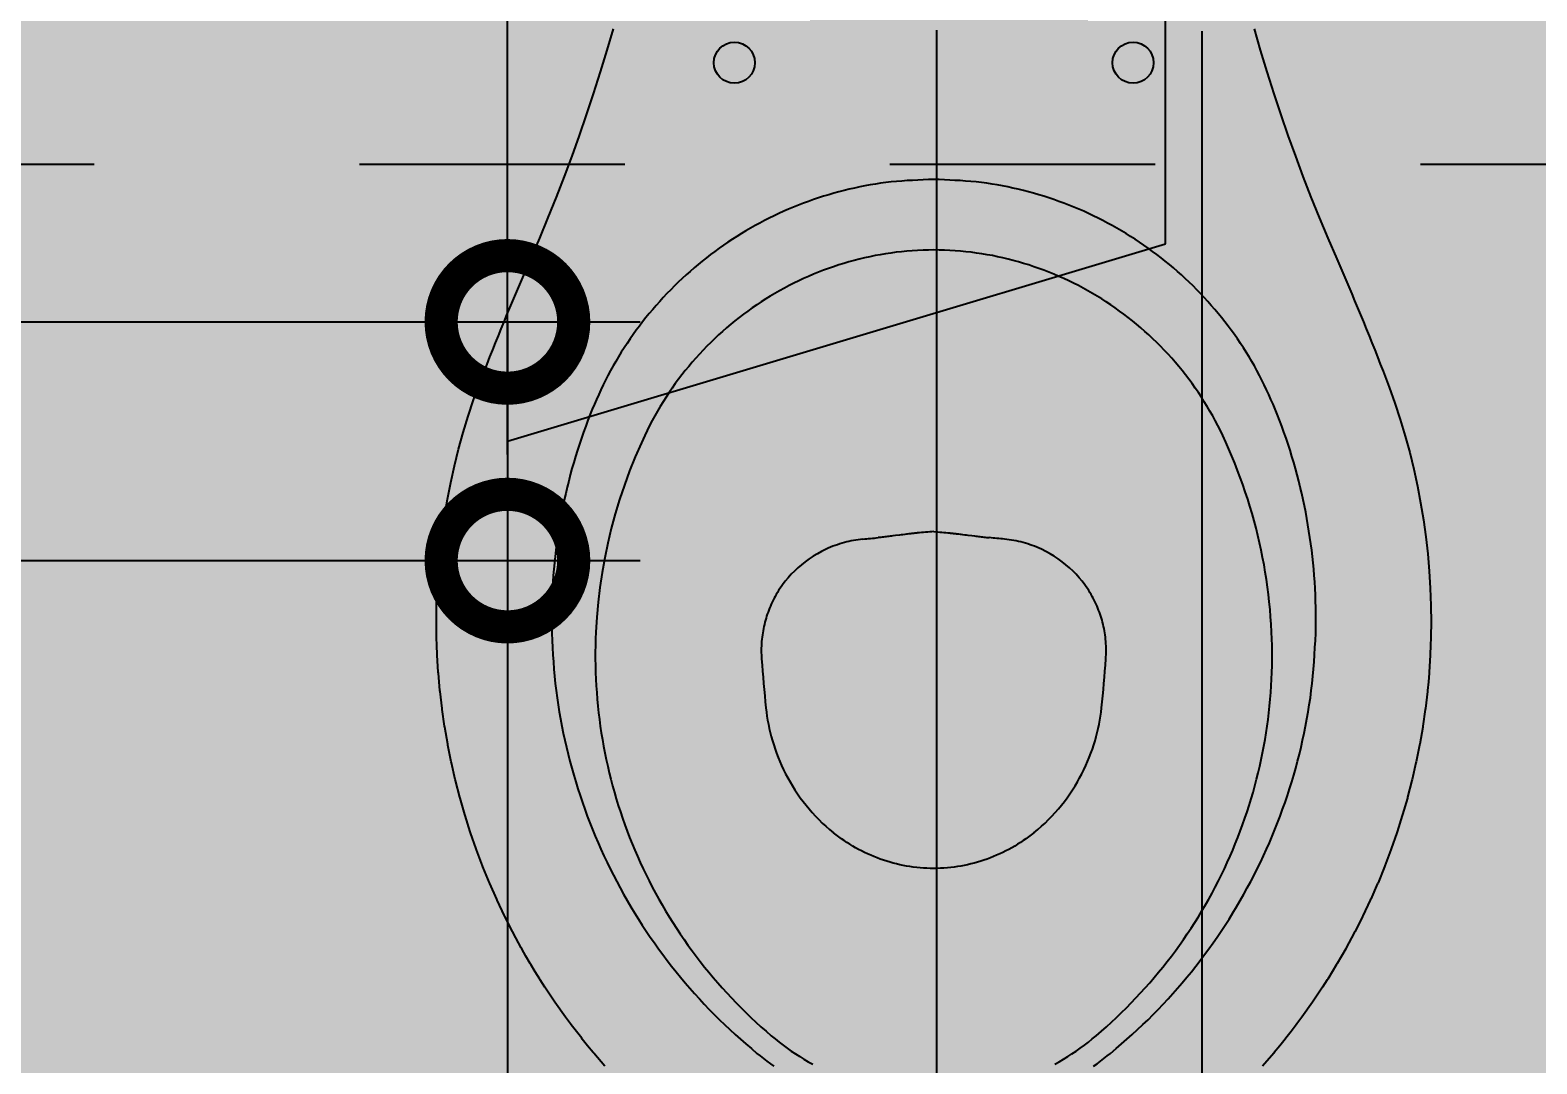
# Model space of a CAD drawing. Header units: metres. Extents: x -23 to 570, y -54 to 184.
# Drawn here: x 31.776 to 32.344, y 2.516 to 2.906 of the extents above; entities that cross this region are included whole.
import ezdxf

# ---------------------------------------------------------------- set-up
doc = ezdxf.new("R2010")
doc.units = ezdxf.units.M
doc.header["$PDMODE"] = 35
doc.linetypes.add('DASHEDX2', pattern=[1.5, 1, -0.5])
doc.linetypes.add('PUC$0$DASHEDX2', pattern=[1.5, 1, -0.5])
for name, color, linetype in [('1', 232, 'DASHEDX2'), ('ARQ-DIM', 2, 'Continuous'), ('PUC$0$ARQ-ENCH', 1, 'Continuous'), ('PUC$0$ARQ-HID', 7, 'Continuous'), ('PUC$0$ARQ-PRJ', 7, 'PUC$0$DASHEDX2')]:
    doc.layers.add(name, color=color, linetype=linetype)
doc.layers.add('PUC$0$ARQ-FORRO', color=9, linetype='Continuous', lineweight=5)
doc.styles.add('Adesa', font='ARIALN.TTF')
doc.dimstyles.new('ADESA 1-0050', dxfattribs={"dimtxt": 0.1, "dimasz": 0.1, "dimexe": 0.05, "dimexo": 0.05, "dimgap": 0.03, "dimtad": 1, "dimdec": 1, "dimlfac": 100, "dimzin": 12, "dimtxsty": 'Adesa', "dimblk": 'DOTSMALL', "dimcen": 1, "dimdle": 0.05, "dimclrd": 1, "dimclre": 1, "dimclrt": 256, "dimazin": 3, "dimtm": 1e-09, "dimtfac": 1, "dimtdec": 1, "dimtmove": 1, "dimatfit": 0, "dimldrblk": 'DOTSMALL', "dimfxl": 0.8, "dimtvp": 2, "dimtolj": 1, "dimtzin": 0, "dimarcsym": 0})

# ---------------------------------------------------------------- blocks, each defined once
blk = doc.blocks.new('_DotSmall')
at = {"color": 0, "linetype": 'ByBlock', "const_width": 0.5}
blk.add_lwpolyline([(-0.0625, 0, 1), (0.0625, 0, 1)], format="xyb", close=True, dxfattribs=at)
blk = doc.blocks.new('*D211')
at = {"layer": 'ARQ-DIM', "color": 1, "lineweight": -2, "transparency": 16777216}
for p, q in [((31.95582, 2.74558), (31.95582, 3.18001)), ((31.86174, 3.13001), (32.00582, 3.13001)), ((31.77174, 2.79558), (32.00582, 2.79558))]:
    blk.add_line(p, q, dxfattribs=at)
at = {"layer": 'Defpoints', "color": 0, "transparency": 16777216}
for p in [(31.81174, 3.13001), (31.95582, 3.13001), (31.72174, 2.79558)]:
    blk.add_point(p, dxfattribs=at)
at = {"layer": 'ARQ-DIM', "color": 1, "lineweight": -2, "transparency": 16777216, "xscale": 0.1, "yscale": 0.1, "zscale": 0.1}
for p, rotation in [((31.95582, 3.13001), 90), ((31.95582, 2.79558), 270)]:
    blk.add_blockref('_DotSmall', p, dxfattribs=dict(at, rotation=rotation))
at = {"layer": 'ARQ-DIM', "transparency": 16777216, "insert": (31.87476, 2.9628), "char_height": 0.1, "attachment_point": 5, "rotation": 90, "style": 'Adesa'}
blk.add_mtext('\\A1;33', dxfattribs=at)
blk = doc.blocks.new('*D212')
at = {"layer": 'ARQ-DIM', "color": 1, "lineweight": -2, "transparency": 16777216}
for p, q in [((32.20399, 2.82504), (32.20399, 2.93899)), ((31.95582, 2.79558), (31.95582, 2.89558)), ((31.95582, 2.75058), (32.20399, 2.82504)), ((31.77174, 2.79558), (32.00582, 2.79558)), ((31.95582, 2.79558), (31.95582, 2.70558)), ((31.95582, 2.79558), (31.95582, 2.70558)), ((31.77174, 2.70558), (32.00582, 2.70558)), ((31.95582, 2.70558), (31.95582, 2.60558))]:
    blk.add_line(p, q, dxfattribs=at)
at = {"layer": 'Defpoints', "color": 0, "transparency": 16777216}
for p in [(31.72174, 2.79558), (31.72174, 2.70558), (31.95582, 2.70558)]:
    blk.add_point(p, dxfattribs=at)
at = {"layer": 'ARQ-DIM', "color": 1, "lineweight": -2, "transparency": 16777216, "xscale": 0.1, "yscale": 0.1, "zscale": 0.1}
for p, rotation in [((31.95582, 2.79558), 270), ((31.95582, 2.70558), 90)]:
    blk.add_blockref('_DotSmall', p, dxfattribs=dict(at, rotation=rotation))
at = {"layer": 'ARQ-DIM', "transparency": 16777216, "insert": (32.12293, 2.88201), "char_height": 0.1, "attachment_point": 5, "rotation": 90, "style": 'Adesa'}
blk.add_mtext('\\A1;9', dxfattribs=at)
blk = doc.blocks.new('*D213')
at = {"layer": 'ARQ-DIM', "color": 1, "lineweight": -2, "transparency": 16777216}
for p, q in [((31.95582, 2.75558), (31.95582, 0.96999)), ((31.77174, 2.70558), (32.00582, 2.70558)), ((31.77174, 1.01999), (32.00582, 1.01999))]:
    blk.add_line(p, q, dxfattribs=at)
at = {"layer": 'Defpoints', "color": 0, "transparency": 16777216}
for p in [(31.72174, 2.70558), (31.72174, 1.01999, 0), (31.95582, 1.01999)]:
    blk.add_point(p, dxfattribs=at)
at = {"layer": 'ARQ-DIM', "color": 1, "lineweight": -2, "transparency": 16777216, "xscale": 0.1, "yscale": 0.1, "zscale": 0.1}
for p, rotation in [((31.95582, 2.70558), 90), ((31.95582, 1.01999), 270)]:
    blk.add_blockref('_DotSmall', p, dxfattribs=dict(at, rotation=rotation))
at = {"layer": 'ARQ-DIM', "transparency": 16777216, "insert": (31.87476, 1.86279), "char_height": 0.1, "attachment_point": 5, "rotation": 90, "style": 'Adesa'}
blk.add_mtext('\\A1;169', dxfattribs=at)
blk = doc.blocks.new('*D215')
at = {"layer": 'ARQ-DIM', "color": 1, "lineweight": -2, "transparency": 16777216}
for p, q in [((31.65561, 2.65558), (31.65561, 2.25593)), ((31.74561, 2.65558), (31.74561, 2.25593)), ((31.65561, 2.30593), (31.55561, 2.30593)), ((31.74561, 2.30593), (31.65561, 2.30593)), ((31.74561, 2.30593), (31.65561, 2.30593)), ((31.70061, 2.30593), (31.77506, 2.05776)), ((31.74561, 2.30593), (31.84561, 2.30593)), ((31.77506, 2.05776), (31.88902, 2.05776))]:
    blk.add_line(p, q, dxfattribs=at)
at = {"layer": 'Defpoints', "color": 0, "transparency": 16777216}
for p in [(31.65561, 2.70558), (31.74561, 2.70558), (31.65561, 2.30593)]:
    blk.add_point(p, dxfattribs=at)
at = {"layer": 'ARQ-DIM', "color": 1, "lineweight": -2, "transparency": 16777216, "xscale": 0.1, "yscale": 0.1, "zscale": 0.1}
blk.add_blockref('_DotSmall', (31.65561, 2.30593), dxfattribs=at)
at = {"layer": 'ARQ-DIM', "color": 1, "lineweight": -2, "transparency": 16777216, "xscale": 0.1, "yscale": 0.1, "zscale": 0.1, "rotation": 180}
blk.add_blockref('_DotSmall', (31.74561, 2.30593), dxfattribs=at)
at = {"layer": 'ARQ-DIM', "transparency": 16777216, "insert": (31.83204, 2.13881), "char_height": 0.1, "attachment_point": 5, "style": 'Adesa'}
blk.add_mtext('\\A1;9', dxfattribs=at)
blk = doc.blocks.new('PUC$0$ARQ-HID-BACIA CX')
for points in [[(-0.20903, 0.12077), (-0.21715, 0.12313), (-0.22532, 0.12562), (-0.23351, 0.12822), (-0.24148, 0.13086), (-0.24931, 0.13356), (-0.25707, 0.13635), (-0.26479, 0.13922), (-0.27251, 0.14221), (-0.28026, 0.14532), (-0.28804, 0.14857), (-0.29584, 0.15194, 0.011149), (-0.33812, 0.16943), (-0.34416, 0.17175), (-0.35027, 0.17392), (-0.35642, 0.17593), (-0.36262, 0.17778), (-0.36886, 0.17948), (-0.37514, 0.18101), (-0.38146, 0.18239), (-0.38782, 0.1836), (-0.3942, 0.18465), (-0.40061, 0.18554), (-0.40704, 0.18627), (-0.4135, 0.18683), (-0.41997, 0.18723), (-0.42645, 0.18746), (-0.43294, 0.18753), (-0.43806, 0.18747), (-0.43843, 0.18746), (-0.44165, 0.18736), (-0.44488, 0.18723), (-0.44526, 0.18721), (-0.4517, 0.1868), (-0.45207, 0.18677), (-0.45528, 0.1865), (-0.4585, 0.18619), (-0.45888, 0.18615), (-0.46528, 0.1854), (-0.46566, 0.18535), (-0.47204, 0.18442), (-0.47243, 0.18436), (-0.47878, 0.18326), (-0.47915, 0.18319), (-0.48548, 0.18191), (-0.48586, 0.18183), (-0.49214, 0.18039), (-0.49251, 0.1803), (-0.49875, 0.17869), (-0.49913, 0.17858), (-0.50533, 0.1768), (-0.5057, 0.17669), (-0.51184, 0.17475), (-0.51221, 0.17462), (-0.5183, 0.17251), (-0.51866, 0.17238), (-0.5247, 0.1701), (-0.52506, 0.16996), (-0.53103, 0.16752), (-0.53138, 0.16737), (-0.5373, 0.16477), (-0.53764, 0.16461), (-0.54348, 0.16185), (-0.54381, 0.16169), (-0.54671, 0.16024), (-0.54959, 0.15876), (-0.54991, 0.15859), (-0.55561, 0.15552), (-0.55592, 0.15534), (-0.55874, 0.15374), (-0.56154, 0.15211), (-0.56185, 0.15192), (-0.56462, 0.15025), (-0.56738, 0.14854), (-0.56767, 0.14835), (-0.57041, 0.1466), (-0.57312, 0.14482), (-0.57341, 0.14462), (-0.5761, 0.1428), (-0.57876, 0.14094), (-0.57904, 0.14074), (-0.58168, 0.13884), (-0.58429, 0.13691), (-0.58457, 0.1367), (-0.58716, 0.13474), (-0.58971, 0.13274), (-0.58999, 0.13252), (-0.59252, 0.13049), (-0.59502, 0.12842), (-0.5953, 0.1282), (-0.60022, 0.12397)], [(-0.60022, -0.12397), (-0.5953, -0.1282), (-0.59502, -0.12842), (-0.59252, -0.13049), (-0.58999, -0.13252), (-0.58971, -0.13274), (-0.58716, -0.13474), (-0.58457, -0.1367), (-0.58429, -0.13691), (-0.58168, -0.13884), (-0.57904, -0.14074), (-0.57876, -0.14094), (-0.5761, -0.1428), (-0.57341, -0.14462), (-0.57312, -0.14482), (-0.57041, -0.1466), (-0.56767, -0.14835), (-0.56738, -0.14854), (-0.56462, -0.15025), (-0.56185, -0.15192), (-0.56154, -0.15211), (-0.55874, -0.15374), (-0.55592, -0.15534), (-0.55561, -0.15552), (-0.54991, -0.15859), (-0.54959, -0.15876), (-0.54671, -0.16024), (-0.54381, -0.16169), (-0.54348, -0.16185), (-0.53764, -0.16461), (-0.5373, -0.16477), (-0.53138, -0.16737), (-0.53103, -0.16752), (-0.52506, -0.16996), (-0.5247, -0.1701), (-0.51866, -0.17238), (-0.5183, -0.17251), (-0.51221, -0.17462), (-0.51184, -0.17475), (-0.5057, -0.17669), (-0.50533, -0.1768), (-0.49913, -0.17858), (-0.49875, -0.17869), (-0.49251, -0.1803), (-0.49214, -0.18039), (-0.48586, -0.18183), (-0.48548, -0.18191), (-0.47915, -0.18319), (-0.47878, -0.18326), (-0.47243, -0.18436), (-0.47204, -0.18442), (-0.46566, -0.18535), (-0.46528, -0.1854), (-0.45888, -0.18615), (-0.4585, -0.18619), (-0.45528, -0.1865), (-0.45207, -0.18677), (-0.4517, -0.1868), (-0.44526, -0.18721), (-0.44488, -0.18723), (-0.44165, -0.18736), (-0.43843, -0.18746), (-0.43806, -0.18747), (-0.43155, -0.18753), (-0.42506, -0.18742), (-0.41858, -0.18716), (-0.41211, -0.18672), (-0.40566, -0.18612), (-0.39923, -0.18536), (-0.39282, -0.18444), (-0.38645, -0.18335), (-0.3801, -0.18211), (-0.37379, -0.1807), (-0.36751, -0.17913), (-0.36128, -0.1774), (-0.35509, -0.17551), (-0.34895, -0.17347), (-0.34286, -0.17126), (-0.33812, -0.16942, 0.011149), (-0.29584, -0.15194), (-0.28804, -0.14857), (-0.28026, -0.14532), (-0.27251, -0.14221), (-0.26479, -0.13922), (-0.25707, -0.13635), (-0.24931, -0.13356), (-0.24148, -0.13086), (-0.23351, -0.12822), (-0.22532, -0.12562), (-0.21715, -0.12313), (-0.20903, -0.12077)], [(-0.5122, 0.03777), (-0.51097, 0.03926), (-0.50976, 0.04065), (-0.50852, 0.042), (-0.50724, 0.04331), (-0.50593, 0.04458), (-0.50459, 0.04581), (-0.50323, 0.047), (-0.50184, 0.04815), (-0.50042, 0.04926), (-0.49898, 0.05033), (-0.49753, 0.05135), (-0.49605, 0.05233), (-0.49455, 0.05328), (-0.49304, 0.05417), (-0.49152, 0.05503), (-0.48999, 0.05584), (-0.48844, 0.05661), (-0.48689, 0.05734), (-0.48534, 0.05802), (-0.48377, 0.05866), (-0.48221, 0.05926), (-0.48064, 0.05982), (-0.47908, 0.06034), (-0.47751, 0.06082), (-0.47595, 0.06126), (-0.47439, 0.06166), (-0.47283, 0.06202), (-0.47128, 0.06234), (-0.46974, 0.06262), (-0.4682, 0.06287), (-0.46667, 0.06309), (-0.46513, 0.06327, -0.008966), (-0.44664, 0.06489, -0.016113), (-0.44358, 0.06501), (-0.4426, 0.065), (-0.44175, 0.06498), (-0.44091, 0.06494), (-0.44008, 0.06488), (-0.43925, 0.06481), (-0.43843, 0.06472), (-0.43762, 0.06461), (-0.43681, 0.06449), (-0.43601, 0.06436), (-0.43521, 0.06421), (-0.43441, 0.06404), (-0.43363, 0.06386), (-0.43284, 0.06367), (-0.43207, 0.06346), (-0.43129, 0.06323), (-0.43052, 0.063), (-0.42976, 0.06274), (-0.429, 0.06247), (-0.42824, 0.06219), (-0.42749, 0.06189), (-0.42674, 0.06157), (-0.426, 0.06124), (-0.42525, 0.0609), (-0.42452, 0.06054), (-0.42378, 0.06016), (-0.42305, 0.05976), (-0.42232, 0.05935), (-0.42159, 0.05892), (-0.42087, 0.05847), (-0.42015, 0.058), (-0.41943, 0.05751), (-0.4187, 0.057), (-0.41736, 0.05598), (-0.41604, 0.0549), (-0.41475, 0.05374), (-0.4135, 0.05252), (-0.41228, 0.05123), (-0.41111, 0.04987), (-0.40999, 0.04845), (-0.40892, 0.04698), (-0.40791, 0.04545), (-0.40696, 0.04387), (-0.40608, 0.04225), (-0.40527, 0.04059), (-0.40489, 0.03975), (-0.40453, 0.0389), (-0.40419, 0.03804), (-0.40387, 0.03718), (-0.40357, 0.03631), (-0.40328, 0.03544), (-0.40302, 0.03457), (-0.40277, 0.0337), (-0.40254, 0.03282), (-0.40234, 0.03195), (-0.40215, 0.03107), (-0.40198, 0.0302), (-0.40183, 0.02933), (-0.4017, 0.02846), (-0.40159, 0.0276), (-0.40149, 0.02671, -0.000598), (-0.40092, 0.02094)], [(-0.39861, 0, 0.006359), (-0.39916, 0.00607), (-0.39919, 0.00636), (-0.39922, 0.00664), (-0.39928, 0.00718), (-0.39931, 0.00746), (-0.39934, 0.00773), (-0.39941, 0.00829), (-0.39944, 0.00857), (-0.3995, 0.00912), (-0.39954, 0.0094), (-0.3996, 0.00997), (-0.39964, 0.01025), (-0.39971, 0.01083), (-0.39982, 0.01169), (-0.39989, 0.01228), (-0.39997, 0.01288), (-0.40016, 0.01436), (-0.40028, 0.01536), (-0.40035, 0.01588), (-0.40041, 0.01639), (-0.40047, 0.01691), (-0.40053, 0.0174), (-0.40059, 0.01789), (-0.40065, 0.01839), (-0.4007, 0.01889), (-0.40076, 0.01939), (-0.40081, 0.0199), (-0.40087, 0.02042), (-0.40092, 0.02094)], [(-0.39861, 0, -0.006359), (-0.39916, -0.00607), (-0.39919, -0.00636), (-0.39922, -0.00664), (-0.39928, -0.00718), (-0.39931, -0.00746), (-0.39934, -0.00773), (-0.39941, -0.00829), (-0.39944, -0.00857), (-0.3995, -0.00912), (-0.39954, -0.0094), (-0.3996, -0.00997), (-0.39964, -0.01025), (-0.39971, -0.01083), (-0.39982, -0.01169), (-0.39989, -0.01228), (-0.39997, -0.01288), (-0.40016, -0.01436), (-0.40028, -0.01536), (-0.40035, -0.01588), (-0.40041, -0.01639), (-0.40047, -0.01691), (-0.40053, -0.0174), (-0.40059, -0.01789), (-0.40065, -0.01839), (-0.4007, -0.01889), (-0.40076, -0.01939), (-0.40081, -0.0199), (-0.40087, -0.02042), (-0.40092, -0.02094)], [(-0.40149, -0.02671, 0.000598), (-0.40092, -0.02094)], [(-0.40149, -0.02671), (-0.40159, -0.0276), (-0.4017, -0.02846), (-0.40183, -0.02933), (-0.40198, -0.0302), (-0.40215, -0.03107), (-0.40234, -0.03195), (-0.40254, -0.03282), (-0.40277, -0.0337), (-0.40302, -0.03457), (-0.40328, -0.03544), (-0.40357, -0.03631), (-0.40387, -0.03718), (-0.40419, -0.03804), (-0.40453, -0.0389), (-0.40489, -0.03975), (-0.40527, -0.04059), (-0.40608, -0.04225), (-0.40696, -0.04387), (-0.40791, -0.04545), (-0.40892, -0.04698), (-0.40999, -0.04845), (-0.41111, -0.04987), (-0.41228, -0.05123), (-0.4135, -0.05252), (-0.41475, -0.05374), (-0.41604, -0.0549), (-0.41736, -0.05598), (-0.4187, -0.057), (-0.41943, -0.05751), (-0.42015, -0.058), (-0.42087, -0.05847), (-0.42159, -0.05892), (-0.42232, -0.05935), (-0.42305, -0.05976), (-0.42378, -0.06016), (-0.42452, -0.06054), (-0.42525, -0.0609), (-0.426, -0.06124), (-0.42674, -0.06157), (-0.42749, -0.06189), (-0.42824, -0.06219), (-0.429, -0.06247), (-0.42976, -0.06274), (-0.43052, -0.063), (-0.43129, -0.06323), (-0.43207, -0.06346), (-0.43284, -0.06367), (-0.43363, -0.06386), (-0.43441, -0.06404), (-0.43521, -0.06421), (-0.43601, -0.06436), (-0.43681, -0.06449), (-0.43762, -0.06461), (-0.43843, -0.06472), (-0.43925, -0.06481), (-0.44008, -0.06488), (-0.44091, -0.06494), (-0.44175, -0.06498), (-0.4426, -0.065), (-0.44358, -0.06501, -0.016113), (-0.44664, -0.06489, -0.008966), (-0.46513, -0.06327), (-0.46667, -0.06309), (-0.4682, -0.06287), (-0.46974, -0.06262), (-0.47128, -0.06234), (-0.47283, -0.06202), (-0.47439, -0.06166), (-0.47595, -0.06126), (-0.47751, -0.06082), (-0.47908, -0.06034), (-0.48064, -0.05982), (-0.48221, -0.05926), (-0.48377, -0.05866), (-0.48534, -0.05802), (-0.48689, -0.05734), (-0.48844, -0.05661), (-0.48999, -0.05584), (-0.49152, -0.05503), (-0.49304, -0.05417), (-0.49455, -0.05328), (-0.49605, -0.05233), (-0.49753, -0.05135), (-0.49898, -0.05033), (-0.50042, -0.04926), (-0.50184, -0.04815), (-0.50323, -0.047), (-0.50459, -0.04581), (-0.50593, -0.04458), (-0.50724, -0.04331), (-0.50852, -0.042), (-0.50976, -0.04065), (-0.51097, -0.03926), (-0.5122, -0.03777)]]:
    blk.add_lwpolyline(points, format="xyb")
for points in [[(-0.60025, 0.06028), (-0.59931, 0.06159), (-0.59835, 0.06288), (-0.59736, 0.06416), (-0.59636, 0.06544), (-0.59537, 0.0667), (-0.59359, 0.06875), (-0.59182, 0.07079), (-0.59003, 0.07282), (-0.58823, 0.07485), (-0.58641, 0.07685), (-0.58456, 0.07884), (-0.58268, 0.0808), (-0.58078, 0.08273), (-0.57884, 0.08463), (-0.57687, 0.0865), (-0.57488, 0.08834), (-0.57286, 0.09016), (-0.57083, 0.09195), (-0.56876, 0.09372), (-0.56668, 0.09546), (-0.56458, 0.09717), (-0.56246, 0.09886), (-0.56031, 0.10052), (-0.55814, 0.10216), (-0.55596, 0.10377), (-0.55375, 0.10534), (-0.55152, 0.10689), (-0.54928, 0.10842), (-0.54701, 0.10991), (-0.54472, 0.11137), (-0.54242, 0.1128), (-0.5401, 0.11421), (-0.53775, 0.11558), (-0.5354, 0.11692), (-0.53302, 0.11824), (-0.53063, 0.11952), (-0.52822, 0.12077), (-0.5258, 0.122), (-0.52336, 0.12319), (-0.52091, 0.12435), (-0.51844, 0.12547), (-0.51596, 0.12657), (-0.51346, 0.12763), (-0.51095, 0.12867), (-0.50843, 0.12967), (-0.50589, 0.13064), (-0.50334, 0.13157), (-0.50078, 0.13247), (-0.49821, 0.13334), (-0.49563, 0.13418), (-0.49304, 0.13498), (-0.49043, 0.13575), (-0.48782, 0.13649), (-0.4852, 0.13719), (-0.48257, 0.13786), (-0.47993, 0.13849), (-0.47728, 0.1391), (-0.47463, 0.13967), (-0.47197, 0.14021), (-0.4693, 0.14071), (-0.46663, 0.14119), (-0.46395, 0.14162), (-0.46126, 0.14202), (-0.45857, 0.14238), (-0.45588, 0.1427), (-0.45318, 0.14297), (-0.45047, 0.14321), (-0.44777, 0.14341), (-0.44506, 0.14359), (-0.44235, 0.14375), (-0.43964, 0.14389), (-0.43693, 0.14403), (-0.43451, 0.14406), (-0.4321, 0.14408), (-0.42969, 0.14408), (-0.42728, 0.14405), (-0.42487, 0.14399), (-0.42246, 0.1439), (-0.42005, 0.14378), (-0.41764, 0.14364), (-0.41523, 0.14347), (-0.41283, 0.14327), (-0.41042, 0.14304), (-0.40803, 0.14279), (-0.40563, 0.14251), (-0.40324, 0.1422), (-0.40085, 0.14186), (-0.39846, 0.1415), (-0.39608, 0.14111), (-0.3937, 0.14069), (-0.39133, 0.14025), (-0.38897, 0.13978), (-0.38661, 0.13928), (-0.38425, 0.13876), (-0.3819, 0.13821), (-0.37956, 0.13763), (-0.37722, 0.13702), (-0.37489, 0.13639), (-0.37257, 0.13573), (-0.37026, 0.13505), (-0.36795, 0.13434), (-0.36565, 0.13361), (-0.36336, 0.13284), (-0.36109, 0.13205), (-0.35882, 0.13123), (-0.35656, 0.13038), (-0.3543, 0.12953), (-0.35246, 0.12874), (-0.35062, 0.12794), (-0.34878, 0.12713), (-0.34695, 0.12631), (-0.34512, 0.12547), (-0.34331, 0.12462), (-0.34151, 0.12374), (-0.33972, 0.12283), (-0.33794, 0.12189), (-0.33619, 0.12092), (-0.33445, 0.11992), (-0.33272, 0.11889), (-0.33102, 0.11783), (-0.32933, 0.11675), (-0.32765, 0.11564), (-0.32599, 0.11451), (-0.32435, 0.11335), (-0.32273, 0.11217), (-0.32112, 0.11097), (-0.31952, 0.10975), (-0.31795, 0.10851), (-0.31639, 0.10724), (-0.31485, 0.10595), (-0.31333, 0.10464), (-0.31183, 0.10331), (-0.31035, 0.10196), (-0.30888, 0.10058), (-0.30744, 0.09918), (-0.30602, 0.09777), (-0.30462, 0.09633), (-0.30324, 0.09487), (-0.30188, 0.09339), (-0.30055, 0.09189), (-0.29923, 0.09038), (-0.29794, 0.08884), (-0.29667, 0.08729), (-0.29542, 0.08572), (-0.29419, 0.08413), (-0.29299, 0.08252), (-0.29181, 0.08089), (-0.29065, 0.07925), (-0.28952, 0.07759), (-0.28841, 0.07592), (-0.28733, 0.07423), (-0.28627, 0.07252), (-0.28523, 0.0708), (-0.28423, 0.06907), (-0.28324, 0.06732), (-0.28228, 0.06555), (-0.28135, 0.06378), (-0.28044, 0.06199), (-0.27956, 0.06018), (-0.2787, 0.05837), (-0.27787, 0.05654), (-0.27707, 0.0547), (-0.27629, 0.05285), (-0.27554, 0.05098), (-0.27482, 0.04911), (-0.27413, 0.04723), (-0.27346, 0.04533), (-0.27282, 0.04343), (-0.27221, 0.04152), (-0.27163, 0.0396), (-0.27107, 0.03767), (-0.27054, 0.03573), (-0.27003, 0.03379), (-0.26955, 0.03184), (-0.2691, 0.02988), (-0.26868, 0.02792), (-0.26828, 0.02595), (-0.26792, 0.02398), (-0.26759, 0.02199), (-0.26729, 0.02001), (-0.26702, 0.01802), (-0.2668, 0.01603), (-0.2666, 0.01403), (-0.26644, 0.01203), (-0.2663, 0.01003), (-0.26619, 0.00802), (-0.26609, 0.00602), (-0.26601, 0.00401), (-0.26593, 0.00201), (-0.26586, 0), (-0.26593, -0.00201), (-0.26601, -0.00401), (-0.26609, -0.00602), (-0.26619, -0.00802), (-0.2663, -0.01003), (-0.26644, -0.01203), (-0.2666, -0.01403), (-0.2668, -0.01603), (-0.26702, -0.01802), (-0.26729, -0.02001), (-0.26759, -0.02199), (-0.26792, -0.02398), (-0.26828, -0.02595), (-0.26868, -0.02792), (-0.2691, -0.02988), (-0.26955, -0.03184), (-0.27003, -0.03379), (-0.27054, -0.03573), (-0.27107, -0.03767), (-0.27163, -0.0396), (-0.27221, -0.04152), (-0.27282, -0.04343), (-0.27346, -0.04533), (-0.27413, -0.04723), (-0.27482, -0.04911), (-0.27554, -0.05098), (-0.27629, -0.05285), (-0.27707, -0.0547), (-0.27787, -0.05654), (-0.2787, -0.05837), (-0.27956, -0.06018), (-0.28044, -0.06199), (-0.28135, -0.06378), (-0.28228, -0.06555), (-0.28324, -0.06732), (-0.28423, -0.06907), (-0.28523, -0.0708), (-0.28627, -0.07252), (-0.28733, -0.07423), (-0.28841, -0.07592), (-0.28952, -0.07759), (-0.29065, -0.07925), (-0.29181, -0.08089), (-0.29299, -0.08252), (-0.29419, -0.08413), (-0.29542, -0.08572), (-0.29667, -0.08729), (-0.29794, -0.08884), (-0.29923, -0.09038), (-0.30055, -0.09189), (-0.30188, -0.09339), (-0.30324, -0.09487), (-0.30462, -0.09633), (-0.30602, -0.09777), (-0.30744, -0.09918), (-0.30888, -0.10058), (-0.31035, -0.10196), (-0.31183, -0.10331), (-0.31333, -0.10464), (-0.31485, -0.10595), (-0.31639, -0.10724), (-0.31795, -0.10851), (-0.31952, -0.10975), (-0.32112, -0.11097), (-0.32273, -0.11217), (-0.32435, -0.11335), (-0.32599, -0.11451), (-0.32765, -0.11564), (-0.32933, -0.11675), (-0.33102, -0.11783), (-0.33272, -0.11889), (-0.33445, -0.11992), (-0.33619, -0.12092), (-0.33794, -0.12189), (-0.33972, -0.12283), (-0.34151, -0.12374), (-0.34331, -0.12462), (-0.34512, -0.12547), (-0.34695, -0.12631), (-0.34878, -0.12713), (-0.35062, -0.12794), (-0.35246, -0.12874), (-0.3543, -0.12953), (-0.35656, -0.13038), (-0.35882, -0.13123), (-0.36109, -0.13205), (-0.36336, -0.13284), (-0.36565, -0.13361), (-0.36795, -0.13434), (-0.37026, -0.13505), (-0.37257, -0.13573), (-0.37489, -0.13639), (-0.37722, -0.13702), (-0.37956, -0.13763), (-0.3819, -0.13821), (-0.38425, -0.13876), (-0.38661, -0.13928), (-0.38897, -0.13978), (-0.39133, -0.14025), (-0.3937, -0.14069), (-0.39608, -0.14111), (-0.39846, -0.1415), (-0.40085, -0.14186), (-0.40324, -0.1422), (-0.40563, -0.14251), (-0.40803, -0.14279), (-0.41042, -0.14304), (-0.41283, -0.14327), (-0.41523, -0.14347), (-0.41764, -0.14364), (-0.42005, -0.14378), (-0.42246, -0.1439), (-0.42487, -0.14399), (-0.42728, -0.14405), (-0.42969, -0.14408), (-0.4321, -0.14408), (-0.43451, -0.14406), (-0.43693, -0.14403), (-0.43964, -0.14389), (-0.44235, -0.14375), (-0.44506, -0.14359), (-0.44777, -0.14341), (-0.45047, -0.14321), (-0.45318, -0.14297), (-0.45588, -0.1427), (-0.45857, -0.14238), (-0.46126, -0.14202), (-0.46395, -0.14162), (-0.46663, -0.14119), (-0.4693, -0.14071), (-0.47197, -0.14021), (-0.47463, -0.13967), (-0.47728, -0.1391), (-0.47993, -0.13849), (-0.48257, -0.13786), (-0.4852, -0.13719), (-0.48782, -0.13649), (-0.49043, -0.13575), (-0.49304, -0.13498), (-0.49563, -0.13418), (-0.49821, -0.13334), (-0.50078, -0.13247), (-0.50334, -0.13157), (-0.50589, -0.13064), (-0.50843, -0.12967), (-0.51095, -0.12867), (-0.51346, -0.12763), (-0.51596, -0.12657), (-0.51844, -0.12547), (-0.52091, -0.12435), (-0.52336, -0.12319), (-0.5258, -0.122), (-0.52822, -0.12077), (-0.53063, -0.11952), (-0.53302, -0.11824), (-0.5354, -0.11692), (-0.53775, -0.11558), (-0.5401, -0.11421), (-0.54242, -0.1128), (-0.54472, -0.11137), (-0.54701, -0.10991), (-0.54928, -0.10842), (-0.55152, -0.10689), (-0.55375, -0.10534), (-0.55596, -0.10377), (-0.55814, -0.10216), (-0.56031, -0.10052), (-0.56246, -0.09886), (-0.56458, -0.09717), (-0.56668, -0.09546), (-0.56876, -0.09372), (-0.57083, -0.09195), (-0.57286, -0.09016), (-0.57488, -0.08834), (-0.57687, -0.0865), (-0.57884, -0.08463), (-0.58078, -0.08273), (-0.58268, -0.0808), (-0.58456, -0.07884), (-0.58641, -0.07685), (-0.58823, -0.07485), (-0.59003, -0.07282), (-0.59182, -0.07079), (-0.59359, -0.06875), (-0.59537, -0.0667), (-0.59636, -0.06544), (-0.59736, -0.06416), (-0.59835, -0.06288), (-0.59931, -0.06159), (-0.60025, -0.06028)], [(-0.59949, 0.04562), (-0.59856, 0.04728), (-0.59759, 0.04892), (-0.5966, 0.05054), (-0.59557, 0.05213), (-0.5945, 0.05371), (-0.59341, 0.05526), (-0.59229, 0.0568), (-0.59113, 0.0583), (-0.58995, 0.05979), (-0.58873, 0.06124), (-0.58704, 0.0632), (-0.58533, 0.06514), (-0.58359, 0.06705), (-0.58182, 0.06894), (-0.58003, 0.07081), (-0.57821, 0.07265), (-0.57637, 0.07446), (-0.5745, 0.07625), (-0.57261, 0.07801), (-0.5707, 0.07975), (-0.56876, 0.08146), (-0.5668, 0.08314), (-0.56482, 0.0848), (-0.56282, 0.08642), (-0.56079, 0.08802), (-0.55875, 0.0896), (-0.55668, 0.09114), (-0.55459, 0.09265), (-0.55248, 0.09414), (-0.55035, 0.09559), (-0.5482, 0.09702), (-0.54604, 0.09841), (-0.54385, 0.09978), (-0.54165, 0.10112), (-0.53943, 0.10242), (-0.53719, 0.10369), (-0.53493, 0.10493), (-0.53266, 0.10615), (-0.53038, 0.10732), (-0.52808, 0.10847), (-0.52576, 0.10959), (-0.52343, 0.11067), (-0.52108, 0.11172), (-0.51872, 0.11274), (-0.51635, 0.11372), (-0.51397, 0.11467), (-0.51157, 0.11559), (-0.50917, 0.11648), (-0.50675, 0.11733), (-0.50432, 0.11815), (-0.50188, 0.11893), (-0.49943, 0.11968), (-0.49697, 0.1204), (-0.49451, 0.12109), (-0.49203, 0.12174), (-0.48955, 0.12235), (-0.48706, 0.12293), (-0.48456, 0.12348), (-0.48206, 0.12399), (-0.47955, 0.12447), (-0.47704, 0.12492), (-0.47452, 0.12533), (-0.472, 0.12571), (-0.46947, 0.12605), (-0.46694, 0.12636), (-0.46441, 0.12663), (-0.46187, 0.12687), (-0.45934, 0.12707), (-0.4568, 0.12725), (-0.45426, 0.12738), (-0.45172, 0.12749), (-0.44918, 0.12756), (-0.44664, 0.12759), (-0.44411, 0.12759), (-0.44157, 0.12756), (-0.43904, 0.12749), (-0.4365, 0.12739), (-0.43356, 0.12724), (-0.43075, 0.12704), (-0.42795, 0.12681), (-0.42515, 0.12654), (-0.42234, 0.12622), (-0.41954, 0.12586), (-0.41675, 0.12546), (-0.41396, 0.12502), (-0.41117, 0.12454), (-0.40838, 0.12402), (-0.40561, 0.12346), (-0.40283, 0.12285), (-0.40007, 0.12221), (-0.39731, 0.12152), (-0.39456, 0.1208), (-0.39182, 0.12003), (-0.38908, 0.11922), (-0.38636, 0.11838), (-0.38364, 0.11749), (-0.38094, 0.11656), (-0.37824, 0.1156), (-0.37556, 0.11459), (-0.37289, 0.11354), (-0.37023, 0.11246), (-0.36759, 0.11133), (-0.36496, 0.11017), (-0.36234, 0.10897), (-0.36048, 0.10807), (-0.35863, 0.10713), (-0.3568, 0.10617), (-0.35499, 0.10518), (-0.35319, 0.10416), (-0.35142, 0.10311), (-0.34966, 0.10203), (-0.34792, 0.10092), (-0.34621, 0.09978), (-0.34451, 0.09862), (-0.34284, 0.09743), (-0.34118, 0.09621), (-0.33955, 0.09496), (-0.33794, 0.09369), (-0.33635, 0.09239), (-0.33479, 0.09107), (-0.33324, 0.08972), (-0.33173, 0.08834), (-0.33023, 0.08694), (-0.32876, 0.08552), (-0.32732, 0.08408), (-0.32589, 0.08261), (-0.3245, 0.08112), (-0.32313, 0.0796), (-0.32179, 0.07807), (-0.32047, 0.07651), (-0.31918, 0.07493), (-0.31792, 0.07333), (-0.31668, 0.07172), (-0.31547, 0.07008), (-0.31429, 0.06842), (-0.31314, 0.06674), (-0.31201, 0.06505), (-0.31092, 0.06334), (-0.30985, 0.06161), (-0.30881, 0.05986), (-0.3078, 0.0581), (-0.30683, 0.05632), (-0.30588, 0.05453), (-0.30496, 0.05272), (-0.30407, 0.05089), (-0.30322, 0.04906), (-0.30239, 0.0472), (-0.3016, 0.04534), (-0.30083, 0.04346), (-0.3001, 0.04157), (-0.2994, 0.03967), (-0.29874, 0.03776), (-0.2981, 0.03583), (-0.2975, 0.0339), (-0.29693, 0.03196), (-0.2964, 0.03001), (-0.29589, 0.02805), (-0.29542, 0.02608), (-0.29499, 0.0241), (-0.29459, 0.02212), (-0.29422, 0.02013), (-0.29389, 0.01813), (-0.29359, 0.01613), (-0.29332, 0.01413), (-0.29309, 0.01212), (-0.2929, 0.0101), (-0.29274, 0.00808), (-0.29261, 0.00607), (-0.29252, 0.00404), (-0.29247, 0.00202), (-0.29245, 0), (-0.29247, -0.00202), (-0.29252, -0.00404), (-0.29261, -0.00607), (-0.29274, -0.00808), (-0.2929, -0.0101), (-0.29309, -0.01212), (-0.29332, -0.01413), (-0.29359, -0.01613), (-0.29389, -0.01813), (-0.29422, -0.02013), (-0.29459, -0.02212), (-0.29499, -0.0241), (-0.29542, -0.02608), (-0.29589, -0.02805), (-0.2964, -0.03001), (-0.29693, -0.03196), (-0.2975, -0.0339), (-0.2981, -0.03583), (-0.29874, -0.03776), (-0.2994, -0.03967), (-0.3001, -0.04157), (-0.30083, -0.04346), (-0.3016, -0.04534), (-0.30239, -0.0472), (-0.30322, -0.04906), (-0.30407, -0.05089), (-0.30496, -0.05272), (-0.30588, -0.05453), (-0.30683, -0.05632), (-0.3078, -0.0581), (-0.30881, -0.05986), (-0.30985, -0.06161), (-0.31092, -0.06334), (-0.31201, -0.06505), (-0.31314, -0.06674), (-0.31429, -0.06842), (-0.31547, -0.07008), (-0.31668, -0.07172), (-0.31792, -0.07333), (-0.31918, -0.07493), (-0.32047, -0.07651), (-0.32179, -0.07807), (-0.32313, -0.0796), (-0.3245, -0.08112), (-0.32589, -0.08261), (-0.32732, -0.08408), (-0.32876, -0.08552), (-0.33023, -0.08694), (-0.33173, -0.08834), (-0.33324, -0.08972), (-0.33479, -0.09107), (-0.33635, -0.09239), (-0.33794, -0.09369), (-0.33955, -0.09496), (-0.34118, -0.09621), (-0.34284, -0.09743), (-0.34451, -0.09862), (-0.34621, -0.09978), (-0.34792, -0.10092), (-0.34966, -0.10203), (-0.35142, -0.10311), (-0.35319, -0.10416), (-0.35499, -0.10518), (-0.3568, -0.10617), (-0.35863, -0.10713), (-0.36048, -0.10807), (-0.36234, -0.10897), (-0.36513, -0.11024), (-0.3704, -0.11253), (-0.37573, -0.11465), (-0.3811, -0.11662), (-0.38652, -0.11843), (-0.39198, -0.12008), (-0.39747, -0.12156), (-0.40299, -0.12289), (-0.40854, -0.12405), (-0.4141, -0.12505), (-0.41969, -0.12588), (-0.42529, -0.12655), (-0.43089, -0.12705), (-0.4365, -0.12739), (-0.43904, -0.12749), (-0.44157, -0.12756), (-0.44411, -0.12759), (-0.44664, -0.12759), (-0.44918, -0.12756), (-0.45172, -0.12749), (-0.45426, -0.12738), (-0.4568, -0.12725), (-0.45934, -0.12707), (-0.46187, -0.12687), (-0.46441, -0.12663), (-0.46694, -0.12636), (-0.46947, -0.12605), (-0.472, -0.12571), (-0.47452, -0.12533), (-0.47704, -0.12492), (-0.47955, -0.12447), (-0.48206, -0.12399), (-0.48456, -0.12348), (-0.48706, -0.12293), (-0.48955, -0.12235), (-0.49203, -0.12174), (-0.49451, -0.12109), (-0.49697, -0.1204), (-0.49943, -0.11968), (-0.50188, -0.11893), (-0.50432, -0.11815), (-0.50675, -0.11733), (-0.50917, -0.11648), (-0.51157, -0.11559), (-0.51397, -0.11467), (-0.51635, -0.11372), (-0.51872, -0.11274), (-0.52108, -0.11172), (-0.52343, -0.11067), (-0.52576, -0.10959), (-0.52808, -0.10847), (-0.53038, -0.10732), (-0.53266, -0.10615), (-0.53493, -0.10493), (-0.53719, -0.10369), (-0.53943, -0.10242), (-0.54165, -0.10112), (-0.54385, -0.09978), (-0.54604, -0.09841), (-0.5482, -0.09702), (-0.55035, -0.09559), (-0.55248, -0.09414), (-0.55459, -0.09265), (-0.55668, -0.09114), (-0.55875, -0.0896), (-0.56079, -0.08802), (-0.56282, -0.08642), (-0.56482, -0.0848), (-0.5668, -0.08314), (-0.56876, -0.08146), (-0.5707, -0.07975), (-0.57261, -0.07801), (-0.5745, -0.07625), (-0.57637, -0.07446), (-0.57821, -0.07265), (-0.58003, -0.07081), (-0.58182, -0.06894), (-0.58359, -0.06705), (-0.58533, -0.06514), (-0.58704, -0.0632), (-0.58873, -0.06124), (-0.58995, -0.05979), (-0.59113, -0.0583), (-0.59229, -0.0568), (-0.59341, -0.05526), (-0.5945, -0.05371), (-0.59557, -0.05213), (-0.5966, -0.05054), (-0.59759, -0.04892), (-0.59856, -0.04728), (-0.59949, -0.04562)], [(-0.5122, 0.03778), (-0.51298, 0.03678), (-0.51373, 0.03579), (-0.51446, 0.03478), (-0.51517, 0.03375), (-0.51587, 0.0327), (-0.51654, 0.03164), (-0.5172, 0.03055), (-0.51784, 0.02946), (-0.51845, 0.02834), (-0.51905, 0.02721), (-0.51962, 0.02606), (-0.52017, 0.02491), (-0.52069, 0.02373), (-0.52119, 0.02255), (-0.52167, 0.02135), (-0.52211, 0.02015), (-0.52254, 0.01893), (-0.52293, 0.01771), (-0.5233, 0.01647), (-0.52365, 0.01523), (-0.52396, 0.01399), (-0.52425, 0.01274), (-0.52452, 0.01148), (-0.52475, 0.01022), (-0.52496, 0.00895), (-0.52514, 0.00769), (-0.52529, 0.00642), (-0.52541, 0.00515), (-0.52551, 0.00387), (-0.52558, 0.0026), (-0.52562, 0.00132), (-0.52564, 0), (-0.52562, -0.00132), (-0.52558, -0.0026), (-0.52551, -0.00387), (-0.52541, -0.00515), (-0.52529, -0.00642), (-0.52514, -0.00769), (-0.52496, -0.00895), (-0.52475, -0.01022), (-0.52452, -0.01148), (-0.52425, -0.01274), (-0.52396, -0.01399), (-0.52365, -0.01523), (-0.5233, -0.01647), (-0.52293, -0.01771), (-0.52254, -0.01893), (-0.52211, -0.02015), (-0.52167, -0.02135), (-0.52119, -0.02255), (-0.52069, -0.02373), (-0.52017, -0.02491), (-0.51962, -0.02606), (-0.51905, -0.02721), (-0.51845, -0.02834), (-0.51784, -0.02946), (-0.5172, -0.03055), (-0.51654, -0.03164), (-0.51587, -0.0327), (-0.51517, -0.03375), (-0.51446, -0.03478), (-0.51373, -0.03579), (-0.51298, -0.03678), (-0.5122, -0.03778)]]:
    blk.add_lwpolyline(points)
for points in [[(-0.21411, 0.07516, 1), (-0.22955, 0.07516, 1)], [(-0.21411, -0.07516, 1), (-0.22955, -0.07516, 1)]]:
    blk.add_lwpolyline(points, format="xyb", close=True)
at = {"ltscale": 0.0005513}
blk.add_lwpolyline([(-0.39861, 0), (-0.3985, 0)], dxfattribs=at)
blk = doc.blocks.new('PUC$0$planta tipo 5 puc')
at = {"layer": 'PUC$0$ARQ-FORRO'}
h = blk.add_hatch(color=256, dxfattribs=at)
h.dxf.hatch_style = 1
h.paths.add_polyline_path([(-29.08512, -3.11501), (-29.78106, -3.11501), (-29.78106, -2.68996), (-30.63668, -2.68996), (-30.63669, -1.03499), (-29.08512, -1.03499)])
at = {"layer": 'PUC$0$ARQ-HID', "lineweight": -2, "rotation": 270}
blk.add_blockref('PUC$0$ARQ-HID-BACIA CX', (-29.42512, -3.11508, 0), dxfattribs=at)
blk = doc.blocks.new('PUC$0$A$Cc99f4df2')
at = {"layer": 'PUC$0$ARQ-PRJ', "ltscale": 50}
for p, q in [((-4.40749, 1.88039), (-4.4075, 0.18235, 0)), ((-4.30749, 1.87994), (-4.3075, 0.18235, 0))]:
    blk.add_line(p, q, dxfattribs=at)
blk = doc.blocks.new('PUC')
at = {"layer": 'PUC$0$ARQ-ENCH'}
blk.add_blockref('PUC$0$A$Cc99f4df2', (36.52512, 1.02522, -0.00001), dxfattribs=at)
at = {"layer": 'PUC$0$ARQ-HID', "xscale": -1, "rotation": 180}
blk.add_blockref('PUC$0$planta tipo 5 puc', (61.54167, 0.00007, -0.00001), dxfattribs=at)
blk = doc.blocks.new('est-lo-07-6sb-r00')
at = {"layer": '1'}
blk.add_lwpolyline([(3110.003309, 285.500177), (3240.004467, 285.500177)], dxfattribs=at)

msp = doc.modelspace()

# ---------------------------------------------------------------- block references
msp.add_blockref('PUC', (0, 0))
at = {"linetype": 'Continuous', "xscale": 0.01, "yscale": 0.01, "zscale": 0.01}
msp.add_blockref('est-lo-07-6sb-r00', (0, 0), dxfattribs=at)

# ---------------------------------------------------------------- dimensions: what is measured, and where the dimension line sits
at = {"layer": 'ARQ-DIM'}
for base, p1, p2, picture, middle in [((31.95582, 3.13001), (31.72174, 2.79558), (31.81174, 3.13001), '*D211', (31.87476, 2.9628)), ((31.95582, 1.01999), (31.72174, 2.70558), (31.72174, 1.01999, 0), '*D213', (31.87476, 1.86279))]:
    dim = msp.add_linear_dim(base=base, p1=p1, p2=p2, angle=270, dimstyle='ADESA 1-0050', override={"dimdec": 0}, dxfattribs=at)
    dim.commit()
    dim.dimension.update_dxf_attribs({"geometry": picture, "text_midpoint": middle})
for base, p1, p2, angle, picture, middle in [((31.95582, 2.70558), (31.72174, 2.79558), (31.72174, 2.70558), 270, '*D212', (32.12293, 2.85504)), ((31.65561, 2.30593), (31.74561, 2.70558), (31.65561, 2.70558), 180, '*D215', (31.80506, 2.13881))]:
    dim = msp.add_linear_dim(base=base, p1=p1, p2=p2, angle=angle, dimstyle='ADESA 1-0050', dxfattribs=at)
    dim.commit()
    dim.dimension.update_dxf_attribs({"geometry": picture, "text_midpoint": middle})

doc.saveas('drawing.dxf')
